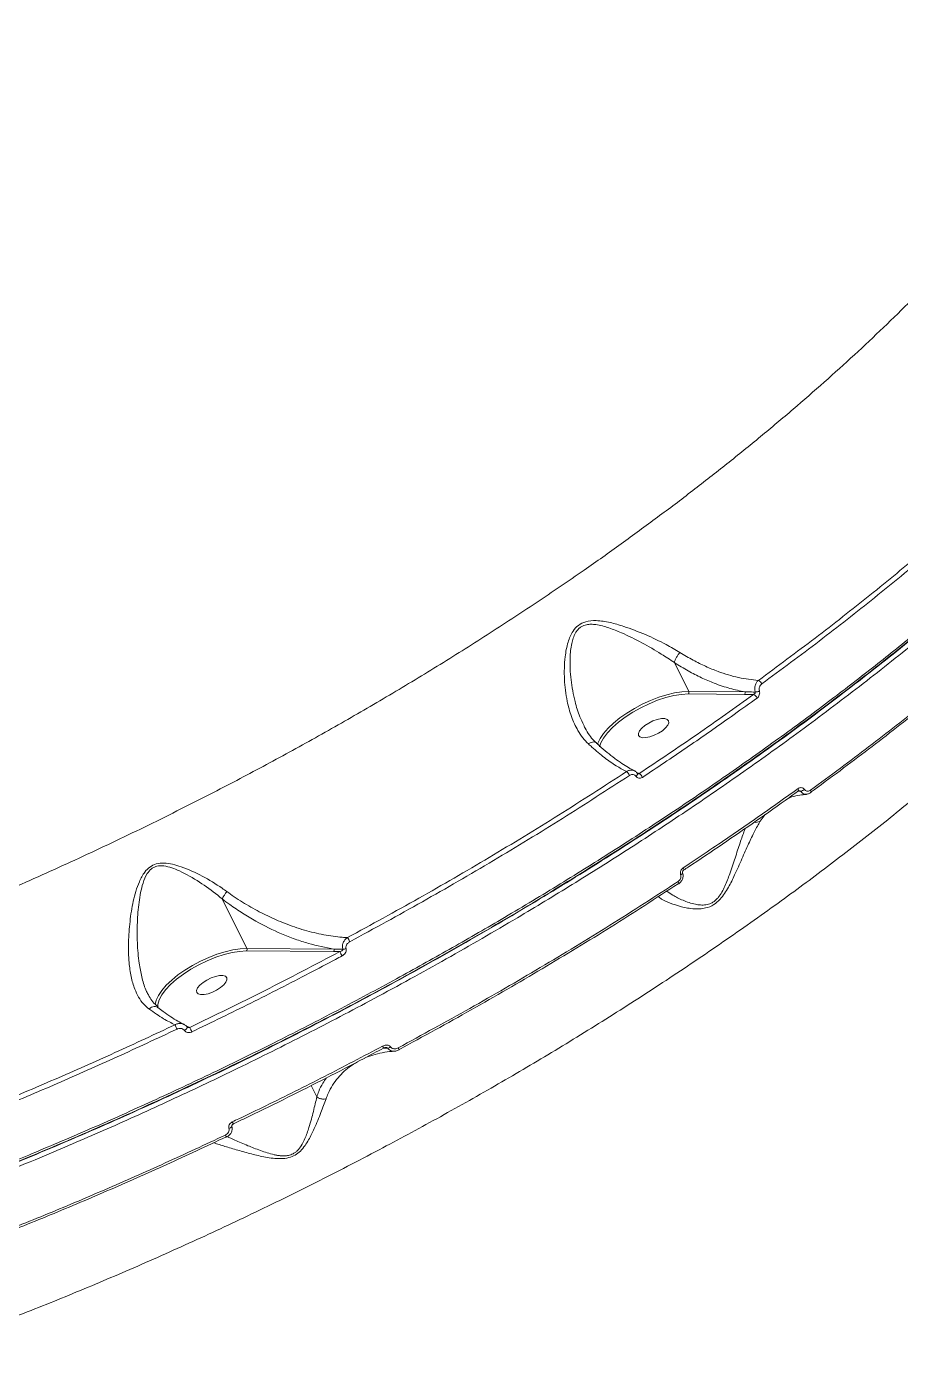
# Model space of a CAD drawing. Header units: millimetres. Extents: x -8607 to 7621, y -5747 to 4382.
# Drawn here: x 5621.9 to 5856.8, y -6.4 to 355 of the extents above; entities that cross this region are included whole.
import ezdxf

# ---------------------------------------------------------------- set-up
doc = ezdxf.new("R2010")
doc.units = ezdxf.units.MM
doc.layers.add('DIKOM_ОБЪЕКТ', color=7, linetype='Continuous')

msp = doc.modelspace()

# ---------------------------------------------------------------- linework, layer by layer
at = {"layer": 'DIKOM_ОБЪЕКТ', "color": 7, "linetype": 'Continuous', "lineweight": 15}
for p, q in [((5796.057, 184.098), (5799.914, 176.363)), ((5814.946, 175.554), (5799.824, 175.666)), ((5799.914, 176.363), (5815.036, 176.25)), ((5817.38, 175.55), (5814.946, 175.554)), ((5771.722, 167.293), (5771.828, 167.073)), ((5785.772, 154.635), (5786.617, 154.281)), ((5820.475, 143.246), (5819.115, 141.457)), ((5674.438, 120.546), (5681.058, 107.271)), ((5704.356, 106.4), (5680.968, 106.574)), ((5681.058, 107.271), (5704.446, 107.097)), ((5706.035, 106.394), (5704.356, 106.4)), ((5654.336, 95.167), (5654.525, 94.767)), ((5664.633, 86.468), (5665.713, 86.016)), ((5699.853, 67.34), (5698.342, 70.37)), ((5675.56, 56.55), (5675.562, 56.556))]:
    msp.add_line(p, q, dxfattribs=at)
at = {"layer": 'DIKOM_ОБЪЕКТ', "color": 7, "linetype": 'Continuous', "lineweight": 15, "flags": 128}
for points in [[(5775.383, 162.044), (5775.511, 162.437), (5776.115, 163.713), (5777.027, 165.057), (5778.225, 166.442), (5779.685, 167.836), (5781.374, 169.21), (5783.257, 170.533), (5785.291, 171.778), (5787.433, 172.917), (5789.636, 173.924), (5791.853, 174.78), (5794.036, 175.464), (5796.137, 175.963), (5798.11, 176.264), (5799.914, 176.363)], [(5799.824, 175.666), (5797.972, 175.56), (5795.94, 175.233), (5793.775, 174.696), (5791.531, 173.96), (5789.261, 173.044), (5787.02, 171.969), (5784.862, 170.761), (5782.84, 169.45), (5781.002, 168.067), (5779.393, 166.647), (5778.052, 165.222), (5777.01, 163.827), (5776.294, 162.497), (5775.948, 161.415)], [(5794.51, 168.463), (5794.555, 167.916), (5794.269, 167.253), (5793.676, 166.527), (5792.822, 165.798), (5791.778, 165.124), (5790.628, 164.56), (5789.466, 164.152), (5788.384, 163.933), (5787.471, 163.921), (5786.802, 164.116), (5786.429, 164.503), (5786.384, 165.05), (5786.67, 165.714), (5787.263, 166.439), (5788.116, 167.169), (5789.16, 167.843), (5790.31, 168.406), (5791.473, 168.814), (5792.555, 169.033), (5793.467, 169.045), (5794.137, 168.85), (5794.51, 168.463)], [(5786.118, 154.305), (5786.144, 154.252), (5786.154, 154.156), (5786.131, 154.043), (5786.073, 153.916), (5785.985, 153.782), (5785.868, 153.646), (5785.729, 153.512)], [(5829.319, 150.221), (5829.388, 150.065), (5829.435, 149.922), (5829.458, 149.797), (5829.457, 149.694), (5829.431, 149.618), (5829.391, 149.577)], [(5832.694, 149.811), (5832.76, 149.66), (5832.807, 149.522), (5832.831, 149.399), (5832.832, 149.297), (5832.81, 149.219), (5832.771, 149.171)], [(5832.771, 149.171), (5832.766, 149.168), (5832.734, 149.152)], [(5797.756, 127.081), (5797.919, 127.167), (5798.057, 127.258), (5798.167, 127.352), (5798.242, 127.443), (5798.28, 127.529), (5798.28, 127.606), (5798.277, 127.613)], [(5798.434, 128.922), (5798.505, 128.767), (5798.557, 128.627), (5798.587, 128.506), (5798.595, 128.41), (5798.581, 128.341), (5798.55, 128.307)], [(5797.073, 125.232), (5797.141, 125.083), (5797.192, 124.947), (5797.224, 124.83), (5797.235, 124.734), (5797.226, 124.664), (5797.196, 124.622), (5797.196, 124.622)], [(5797.196, 124.622), (5797.147, 124.609), (5797.08, 124.627)], [(5656.375, 92.205), (5656.655, 93.345), (5657.259, 94.621), (5658.171, 95.965), (5659.37, 97.35), (5660.829, 98.744), (5662.519, 100.118), (5664.401, 101.441), (5666.435, 102.686), (5668.577, 103.825), (5670.78, 104.832), (5672.998, 105.688), (5675.18, 106.372), (5677.281, 106.871), (5679.255, 107.172), (5681.058, 107.271)], [(5680.968, 106.574), (5679.117, 106.468), (5677.084, 106.142), (5674.92, 105.604), (5672.676, 104.868), (5670.406, 103.952), (5668.165, 102.877), (5666.007, 101.67), (5663.985, 100.359), (5662.147, 98.976), (5660.538, 97.556), (5659.197, 96.131), (5658.155, 94.737), (5657.439, 93.406), (5657.068, 92.195)], [(5675.654, 99.371), (5675.699, 98.824), (5675.413, 98.161), (5674.82, 97.435), (5673.967, 96.706), (5672.923, 96.032), (5671.773, 95.468), (5670.61, 95.06), (5669.528, 94.841), (5668.616, 94.829), (5667.946, 95.024), (5667.573, 95.411), (5667.528, 95.958), (5667.814, 96.622), (5668.407, 97.347), (5669.261, 98.077), (5670.305, 98.751), (5671.455, 99.314), (5672.617, 99.722), (5673.699, 99.941), (5674.612, 99.954), (5675.281, 99.758), (5675.654, 99.371)], [(5657.068, 92.195), (5657.064, 92.173), (5657.015, 91.31)], [(5664.296, 85.183), (5664.492, 85.326), (5664.668, 85.484), (5664.813, 85.646), (5664.92, 85.803), (5664.982, 85.946), (5664.996, 86.067), (5664.964, 86.152)], [(5717.807, 80.44), (5717.806, 80.44), (5717.806, 80.44)], [(5721.994, 79.985), (5721.978, 79.99), (5721.971, 79.997)], [(5676.217, 58.866), (5676.442, 58.949), (5676.647, 59.05), (5676.818, 59.162), (5676.945, 59.279), (5677.021, 59.395), (5677.042, 59.501), (5677.035, 59.541)], [(5677.425, 60.084), (5677.425, 60.085), (5677.426, 60.085)]]:
    msp.add_lwpolyline(points, dxfattribs=at)
at = {"layer": 'DIKOM_ОБЪЕКТ', "color": 7, "linetype": 'Continuous', "lineweight": 15}
for centre, radius, start, end in [((5817.629, 177.477), 2.131, 24.72089, 60.49244), ((5799.351, 176.082), 0.629, 318.67214, 26.55133), ((5814.474, 175.969), 0.629, 318.67299, 26.55124), ((5816.393, 173.717), 2.082, 24.20661, 61.68399), ((5817.759, 178.652), 2.465, 270.89536, 298.52769), ((5781.456, 152.601), 2.797, 24.89266, 51.75338), ((5785.074, 152.17), 2.615, 24.40589, 53.83724), ((5829.763, 151.264), 1.775, 277.38679, 315.24523), ((5699.693, 104.639), 10.073, 25.96671, 33.29541), ((5680.495, 106.99), 0.629, 318.67213, 26.55134), ((5703.884, 106.815), 0.629, 318.67299, 26.55124), ((5697.059, 100.574), 10.698, 25.89518, 32.95754), ((5706.964, 109.1), 2.061, 267.47405, 292.1797), ((5676.521, 92.765), 15.975, 202.19288, 206.80919), ((5682.053, 92.819), 17.699, 202.60459, 206.87567), ((5715.84, 79.94), 2.03, 14.26898, 31.18558), ((5718.676, 82.127), 1.724, 278.99275, 307.36819), ((5720.648, 79.752), 1.366, 9.81137, 35.04579), ((5679.921, 61.81), 3.034, 203.35722, 214.66307), ((5677.04, 57.727), 1.891, 200.31072, 218.51298)]:
    msp.add_arc(centre, radius, start, end, dxfattribs=at)
for points, knots in [([(5522.189, 88.095), (5527.907, 89.86), (5539.358, 93.395), (5556.722, 99.299), (5574.204, 105.64), (5591.803, 112.463), (5609.453, 119.737), (5627.13, 127.46), (5644.763, 135.607), (5661.259, 143.649), (5676.583, 151.484), (5690.753, 159.039), (5704.772, 166.829), (5718.63, 174.852), (5732.289, 183.088), (5745.733, 191.53), (5758.92, 200.156), (5770.923, 208.337), (5781.78, 216.016), (5791.525, 223.142), (5801.023, 230.325), (5810.273, 237.562), (5819.28, 244.86), (5828.002, 252.183), (5836.419, 259.513), (5844.537, 266.851), (5852.374, 274.215), (5859.926, 281.603), (5867.176, 288.998), (5874.1, 296.378), (5880.687, 303.73), (5886.938, 311.052), (5892.854, 318.349), (5898.408, 325.587), (5903.589, 332.747), (5908.402, 339.832), (5912.859, 346.859), (5917.381, 354.551), (5921.811, 362.86), (5925.97, 371.736), (5929.467, 380.445), (5932.283, 388.956), (5934.418, 397.252), (5935.85, 405.31), (5936.639, 413.152), (5936.573, 418.154), (5936.541, 420.658)], [0, 0, 0, 0, 0.0279517, 0.0559711, 0.0841497, 0.112398, 0.140846, 0.1693659, 0.1980505, 0.2268089, 0.2504876, 0.2742079, 0.2980249, 0.3218842, 0.3458643, 0.3698877, 0.3940102, 0.4181768, 0.4373171, 0.4564794, 0.475545, 0.4946105, 0.5137639, 0.5329172, 0.5518732, 0.5708292, 0.5898716, 0.608914, 0.6280087, 0.6471254, 0.6661455, 0.6851656, 0.7042731, 0.7233807, 0.7422913, 0.7612018, 0.7801984, 0.799195, 0.8241795, 0.8492136, 0.8742975, 0.8994316, 0.9244982, 0.9496151, 0.9747822, 1, 1, 1, 1]), ([(5484.593, 6.399), (5489.738, 7.614), (5501.65, 10.427), (5520.731, 15.576), (5541.757, 21.815), (5563.044, 28.738), (5584.481, 36.293), (5605.973, 44.45), (5627.452, 53.188), (5648.88, 62.506), (5670.224, 72.374), (5691.418, 82.76), (5712.364, 93.611), (5732.964, 104.88), (5752.902, 116.392), (5772.153, 128.116), (5790.718, 140.015), (5808.79, 152.199), (5826.291, 164.614), (5843.144, 177.208), (5859.501, 190.108), (5875.291, 203.303), (5890.467, 216.774), (5904.793, 230.313), (5918.204, 243.858), (5930.635, 257.346), (5942.039, 270.733), (5952.376, 283.995), (5961.649, 297.113), (5969.84, 310.047), (5976.912, 322.737), (5982.831, 335.123), (5987.266, 346.404), (5990.446, 356.623), (5992.619, 365.849), (5994.009, 374.799), (5994.615, 383.553), (5994.404, 392.083), (5993.329, 400.351), (5991.474, 408.278), (5989.528, 413.229), (5988.555, 415.703)], [0, 0, 0, 0, 0.020433, 0.047303, 0.0742577, 0.1012556, 0.1282534, 0.1552081, 0.1820781, 0.2089481, 0.2359028, 0.2629007, 0.2898985, 0.3168532, 0.3437232, 0.3696029, 0.3955582, 0.4215519, 0.4475457, 0.473501, 0.4993806, 0.5262506, 0.5532052, 0.580203, 0.6072008, 0.6341554, 0.6610254, 0.6878953, 0.7148499, 0.7418477, 0.7688455, 0.7958002, 0.8226701, 0.8444425, 0.8662374, 0.8880324, 0.9098048, 0.9323411, 0.9549024, 0.9774637, 1, 1, 1, 1]), ([(5989.863, 415.321), (5990.557, 413.605), (5992.377, 409.103), (5994.414, 401.382), (5995.701, 392.317), (5995.952, 383.07), (5995.3, 373.973), (5993.833, 364.829), (5991.667, 355.785), (5988.577, 345.924), (5984.401, 335.212), (5979.052, 323.819), (5972.899, 312.489), (5966.241, 301.584), (5959.007, 290.844), (5951.373, 280.413), (5942.562, 269.237), (5932.443, 257.319), (5921.072, 244.888), (5909.206, 232.75), (5897.294, 221.268), (5885.108, 210.141), (5872.866, 199.5), (5859.511, 188.422), (5844.985, 176.942), (5829.494, 165.306), (5813.898, 154.138), (5798.72, 143.748), (5783.612, 133.838), (5768.797, 124.507), (5752.532, 114.665), (5734.769, 104.388), (5715.807, 93.958), (5697.08, 84.158), (5679.172, 75.232), (5661.639, 66.904), (5644.708, 59.236), (5626.666, 51.454), (5607.539, 43.651), (5587.718, 36.074), (5568.483, 29.199), (5550.396, 23.169), (5532.966, 17.763), (5516.395, 13.007), (5499.954, 8.636), (5489.231, 6.107), (5483.763, 4.817)], [0, 0, 0, 0, 0.0156509, 0.0410528, 0.0664547, 0.0899044, 0.1133542, 0.1348277, 0.1563011, 0.1771003, 0.2025022, 0.227904, 0.2513538, 0.2748036, 0.2962771, 0.3177505, 0.3385497, 0.3639515, 0.3893534, 0.4128032, 0.436253, 0.4577264, 0.4791999, 0.4999991, 0.5244807, 0.5489623, 0.5715463, 0.5941304, 0.614795, 0.6354597, 0.6554668, 0.6808687, 0.7062706, 0.7297205, 0.7531703, 0.7746438, 0.7961173, 0.8169165, 0.8423185, 0.8677204, 0.8911702, 0.9146201, 0.9360936, 0.9575671, 0.9783663, 1, 1, 1, 1]), ([(5483.874, 6.666), (5487.828, 7.597), (5496.811, 9.712), (5511.043, 13.412), (5526.893, 17.853), (5543.286, 22.813), (5560.551, 28.419), (5577.672, 34.368), (5593.931, 40.375), (5608.927, 46.206), (5623.886, 52.293), (5639.462, 58.933), (5655.716, 66.195), (5672.369, 73.986), (5688.991, 82.129), (5705.456, 90.566), (5720.84, 98.79), (5735.52, 106.955), (5749.907, 115.257), (5764.499, 124.007), (5779.331, 133.262), (5794.288, 142.977), (5808.965, 152.921), (5823.251, 163.018), (5836.365, 172.681), (5848.663, 182.113), (5860.445, 191.507), (5872.112, 201.202), (5883.627, 211.201), (5894.702, 221.269), (5906.23, 232.264), (5918.012, 244.161), (5928.257, 255.233), (5936.424, 264.592), (5943.423, 272.997), (5950.59, 282.111), (5957.93, 292.124), (5964.795, 302.266), (5971.13, 312.527), (5976.766, 322.668), (5981.398, 332.089), (5985.144, 340.782), (5988.415, 349.537), (5991.255, 358.844), (5993.452, 368.622), (5994.728, 378.098), (5995.182, 386.245), (5994.821, 391.069), (5994.678, 392.972)], [0, 0, 0, 0, 0.0168177, 0.0382079, 0.0596352, 0.0825497, 0.1055098, 0.1299496, 0.1518438, 0.1710578, 0.1902987, 0.2120294, 0.2337991, 0.2559754, 0.2796516, 0.3017721, 0.3239336, 0.3438417, 0.3637797, 0.3855105, 0.4072801, 0.4294564, 0.4531326, 0.4752531, 0.4974146, 0.5173228, 0.5372608, 0.5586531, 0.5800826, 0.6016346, 0.6232246, 0.6504523, 0.6777567, 0.6942402, 0.7107407, 0.732133, 0.7535624, 0.7764811, 0.7994455, 0.822589, 0.8457795, 0.864987, 0.8842214, 0.909018, 0.9338147, 0.9586692, 0.9837003, 1, 1, 1, 1]), ([(5484.412, 6.249), (5485.8, 6.565), (5490.518, 7.638), (5498.668, 9.648), (5508.831, 12.267), (5519.045, 15.054), (5529.284, 17.989), (5539.549, 21.077), (5549.845, 24.316), (5560.174, 27.708), (5570.541, 31.253), (5580.948, 34.953), (5591.397, 38.809), (5601.891, 42.821), (5612.436, 46.993), (5623.021, 51.319), (5633.61, 55.785), (5644.16, 60.374), (5654.642, 65.074), (5665.052, 69.882), (5675.394, 74.799), (5685.672, 79.827), (5695.889, 84.968), (5706.05, 90.223), (5716.155, 95.593), (5726.208, 101.08), (5736.212, 106.686), (5746.165, 112.41), (5756.041, 118.237), (5765.799, 124.143), (5775.403, 130.108), (5784.843, 136.125), (5794.125, 142.196), (5803.252, 148.324), (5812.229, 154.51), (5821.056, 160.757), (5829.738, 167.066), (5838.275, 173.438), (5846.671, 179.877), (5854.926, 186.382), (5863.026, 192.943), (5870.938, 199.533), (5878.63, 206.127), (5886.087, 212.713), (5893.314, 219.291), (5900.313, 225.866), (5907.087, 232.438), (5913.638, 239.011), (5919.969, 245.586), (5926.08, 252.164), (5931.974, 258.748), (5937.651, 265.34), (5943.105, 271.932), (5948.317, 278.501), (5953.264, 285.021), (5957.935, 291.477), (5962.328, 297.866), (5966.445, 304.19), (5970.29, 310.453), (5973.863, 316.656), (5977.165, 322.801), (5980.197, 328.89), (5982.959, 334.923), (5985.453, 340.904), (5987.674, 346.829), (5989.62, 352.682), (5991.278, 358.439), (5992.643, 364.082), (5993.714, 369.603), (5994.491, 375.005), (5994.982, 380.293), (5995.165, 385.459), (5995.129, 389.599), (5994.925, 391.973), (5994.862, 392.705)], [0, 0, 0, 0, 0.0059372, 0.0201885, 0.0344435, 0.0486267, 0.0627444, 0.0768127, 0.0908475, 0.1048651, 0.1188815, 0.1329095, 0.1469629, 0.1610578, 0.1752102, 0.189436, 0.2036929, 0.2178968, 0.2320302, 0.2461095, 0.2601509, 0.2741703, 0.2881839, 0.302206, 0.3162489, 0.3303287, 0.3444613, 0.3586627, 0.3729214, 0.3871551, 0.4013087, 0.4154036, 0.4294558, 0.4434815, 0.4574967, 0.4715174, 0.4855543, 0.4996235, 0.5137408, 0.5279224, 0.542176, 0.5564277, 0.5706064, 0.5847219, 0.5987902, 0.6128275, 0.6268498, 0.6408731, 0.6549095, 0.6689737, 0.6830817, 0.6972492, 0.7114922, 0.7257535, 0.7399644, 0.7541075, 0.7681989, 0.7822545, 0.7962903, 0.8103223, 0.8243639, 0.8384279, 0.85253, 0.8666856, 0.8809103, 0.8951802, 0.9094196, 0.9235802, 0.9376792, 0.9517311, 0.9657509, 0.9797531, 0.9937526, 1, 1, 1, 1]), ([(5979.519, 303.035), (5979.196, 301.545), (5978.121, 296.602), (5975.137, 287.8), (5970.6, 276.668), (5965.672, 266.731), (5960.895, 258.181), (5956.613, 251.105), (5951.954, 243.941), (5946.943, 236.73), (5941.599, 229.492), (5935.925, 222.226), (5929.902, 214.905), (5923.55, 207.556), (5916.887, 200.197), (5908.777, 191.626), (5898.999, 181.816), (5887.459, 170.899), (5875.404, 160.105), (5863.054, 149.606), (5850.331, 139.305), (5837.369, 129.287), (5823.658, 119.157), (5809.193, 108.945), (5794.045, 98.739), (5778.639, 88.822), (5763.24, 79.344), (5747.729, 70.21), (5732.254, 61.484), (5716.201, 52.822), (5699.588, 44.26), (5682.52, 35.887), (5665.483, 27.938), (5648.752, 20.522), (5632.186, 13.557), (5615.926, 7.08), (5600.091, 1.128), (5584.7, -4.35), (5574.722, -7.636), (5569.728, -9.281)], [0, 0, 0, 0, 0.0148677, 0.0493362, 0.0839666, 0.1187085, 0.1394457, 0.1601829, 0.1810161, 0.2018492, 0.2223988, 0.2429483, 0.2635911, 0.2842339, 0.3047212, 0.3252314, 0.3558504, 0.3865461, 0.4163259, 0.4461761, 0.4748659, 0.5036186, 0.5318887, 0.5625578, 0.5933036, 0.6231317, 0.6530303, 0.6817663, 0.7105651, 0.7388804, 0.7696257, 0.8004477, 0.8303496, 0.8603219, 0.8891283, 0.9179977, 0.946382, 0.9731658, 1, 1, 1, 1]), ([(5818.679, 179.332), (5823.801, 183.113), (5834.057, 190.685), (5848.797, 202.253), (5863.032, 213.965), (5874.487, 223.879), (5881.088, 229.876), (5883.329, 231.911)], [0, 0, 0, 0, 0.2200464, 0.4406219, 0.6628116, 0.885546, 1, 1, 1, 1]), ([(5884.364, 231.068), (5882.118, 229.028), (5875.554, 223.065), (5864.164, 213.204), (5849.964, 201.512), (5835.14, 189.868), (5824.761, 182.205), (5819.565, 178.368)], [0, 0, 0, 0, 0.1144547, 0.3345006, 0.5550758, 0.7772655, 1, 1, 1, 1]), ([(5832.694, 149.811), (5835.38, 151.777), (5843.23, 157.525), (5855.861, 167.179), (5870.384, 178.82), (5884.398, 190.604), (5893.213, 198.533), (5897.626, 202.503)], [0, 0, 0, 0, 0.1144542, 0.3345003, 0.5550756, 0.7772654, 1, 1, 1, 1]), ([(5897.4, 201.728), (5893.052, 197.815), (5884.344, 189.98), (5870.429, 178.269), (5855.89, 166.604), (5843.194, 156.896), (5835.299, 151.114), (5832.619, 149.152)], [0, 0, 0, 0, 0.2200461, 0.4406213, 0.6628108, 0.8855451, 1, 1, 1, 1]), ([(5772.94, 162.233), (5772.416, 162.774), (5771.368, 163.856), (5769.774, 166.273), (5768.286, 169.542), (5767.03, 174.178), (5766.337, 179.595), (5766.479, 184.978), (5767.277, 189.39), (5768.489, 192.342), (5770.194, 194.265), (5772.382, 195.316), (5775.333, 195.502), (5778.778, 194.954), (5783.185, 193.643), (5788.276, 191.698), (5793.382, 189.282), (5796.329, 187.548), (5797.543, 186.834)], [0, 0, 0, 0, 0.0404305, 0.0808828, 0.150957, 0.2211467, 0.3139213, 0.4066913, 0.4680974, 0.5184387, 0.5509393, 0.5857394, 0.6308309, 0.6892176, 0.7478304, 0.8412608, 0.9345794, 1, 1, 1, 1]), ([(5796.055, 184.106), (5796.054, 184.107), (5795.491, 184.503), (5794.34, 185.284), (5791.48, 187.109), (5787.313, 189.498), (5782.572, 191.844), (5778.441, 193.497), (5775.707, 194.268), (5773.662, 194.44), (5772.558, 194.346), (5771.667, 194.085), (5771.091, 193.799), (5770.522, 193.399), (5769.977, 192.863), (5769.348, 191.941), (5768.818, 190.714), (5768.392, 189.11), (5768.12, 187.321), (5767.899, 184.064), (5768.135, 179.416), (5769.127, 174.112), (5770.335, 170.008), (5771.343, 168.035), (5771.722, 167.293)], [0, 0, 0, 0, 0.000067, 0.0374324, 0.0750031, 0.18075, 0.2894325, 0.3543937, 0.4204994, 0.4442088, 0.4684795, 0.4820485, 0.4959712, 0.5040681, 0.5204382, 0.5374508, 0.5641219, 0.5915598, 0.6257093, 0.6601365, 0.765015, 0.872527, 0.9520672, 1, 1, 1, 1]), ([(5796.055, 184.106), (5796.105, 184.301), (5796.205, 184.691), (5796.549, 185.415), (5796.978, 186.121), (5797.33, 186.587), (5797.514, 186.8), (5797.543, 186.834)], [0, 0, 0, 0, 0.24400212, 0.48800423, 0.73200673, 0.95710119, 1, 1, 1, 1]), ([(5797.543, 186.834), (5798.73, 186.12), (5801.024, 184.741), (5804.466, 183.055), (5808.568, 181.371), (5813.426, 179.891), (5816.912, 179.52), (5818.679, 179.332)], [0, 0, 0, 0, 0.164794, 0.3184402, 0.4735199, 0.7333093, 1, 1, 1, 1]), ([(5796.057, 184.098), (5796.056, 184.1), (5796.055, 184.102), (5796.054, 184.105), (5796.055, 184.106), (5796.055, 184.106)], [0, 0, 0, 0, 0.50190972, 0.91013085, 1, 1, 1, 1]), ([(5815.036, 176.25), (5813.703, 176.518), (5811.019, 177.057), (5807.068, 178.396), (5803.307, 180.006), (5799.708, 181.834), (5797.297, 183.329), (5796.057, 184.098)], [0, 0, 0, 0, 0.2198974, 0.4427753, 0.6236712, 0.8062571, 1, 1, 1, 1]), ([(5817.798, 176.187), (5817.787, 176.223), (5817.698, 176.505), (5817.623, 177.098), (5817.753, 177.955), (5818.107, 178.763), (5818.489, 179.143), (5818.679, 179.332)], [0, 0, 0, 0, 0.0333396, 0.2664399, 0.5082689, 0.7552684, 1, 1, 1, 1]), ([(5819.565, 178.368), (5819.437, 178.256), (5819.18, 178.031), (5818.933, 177.549), (5818.834, 177.035), (5818.875, 176.677), (5818.93, 176.508), (5818.937, 176.486)], [0, 0, 0, 0, 0.2478617, 0.4958964, 0.7364511, 0.9670336, 1, 1, 1, 1]), ([(5786.617, 154.281), (5791.847, 157.778), (5802.317, 164.78), (5812.356, 171.957), (5817.38, 175.55)], [0, 0, 0, 0, 0.4994501, 1, 1, 1, 1]), ([(5818.292, 174.571), (5817.784, 174.204), (5815.248, 172.373), (5808.93, 167.87), (5799.213, 161.101), (5791.376, 155.868), (5787.456, 153.25)], [0, 0, 0, 0, 0.0507678, 0.2538476, 0.6266954, 1, 1, 1, 1]), ([(5815.036, 176.25), (5815.272, 176.242), (5816.193, 176.212), (5817.113, 176.198), (5817.798, 176.187)], [0, 0, 0, 0, 0.2563729, 1, 1, 1, 1]), ([(5817.38, 175.55), (5817.448, 175.587), (5817.58, 175.661), (5817.727, 175.821), (5817.805, 175.985), (5817.814, 176.104), (5817.804, 176.164), (5817.8, 176.181), (5817.798, 176.187)], [0, 0, 0, 0, 0.2725665, 0.5325862, 0.7667508, 0.9319469, 0.9740885, 1, 1, 1, 1]), ([(5818.937, 176.486), (5818.943, 176.467), (5818.998, 176.295), (5819.04, 175.931), (5818.938, 175.406), (5818.685, 174.914), (5818.423, 174.685), (5818.292, 174.571)], [0, 0, 0, 0, 0.0299153, 0.261791, 0.5039481, 0.7520215, 1, 1, 1, 1]), ([(5775.034, 162.574), (5774.84, 162.744), (5774.168, 163.336), (5773.173, 164.646), (5772.28, 165.979), (5771.87, 166.853), (5771.778, 167.049)], [0, 0, 0, 0, 0.1465562, 0.5096979, 0.8899558, 1, 1, 1, 1]), ([(5774.978, 162.55), (5774.872, 162.626), (5774.64, 162.795), (5774.085, 162.784), (5773.523, 162.593), (5773.137, 162.37), (5772.977, 162.258), (5772.94, 162.233)], [0, 0, 0, 0, 0.2332849, 0.5142846, 0.7952851, 0.9532107, 1, 1, 1, 1]), ([(5783.188, 154.798), (5782.261, 155.286), (5780.391, 156.271), (5777.242, 158.515), (5774.714, 160.609), (5773.25, 161.95), (5772.94, 162.233)], [0, 0, 0, 0, 0.2991599, 0.6039868, 0.9163485, 1, 1, 1, 1]), ([(5785.262, 155.061), (5784.748, 155.324), (5783.692, 155.863), (5781.921, 156.977), (5780.011, 158.324), (5777.987, 159.925), (5776.309, 161.349), (5775.295, 162.305), (5775.003, 162.581)], [0, 0, 0, 0, 0.1751249, 0.3593322, 0.5460106, 0.7343008, 0.9233827, 1, 1, 1, 1]), ([(5708.113, 110.169), (5714.538, 113.671), (5727.406, 120.686), (5746.343, 131.699), (5765.028, 143.041), (5777.129, 150.875), (5783.188, 154.798)], [0, 0, 0, 0, 0.2482527, 0.4971938, 0.7482409, 1, 1, 1, 1]), ([(5783.993, 153.779), (5778.006, 149.902), (5766.015, 142.137), (5747.383, 130.817), (5728.321, 119.72), (5715.279, 112.61), (5708.749, 109.05)], [0, 0, 0, 0, 0.2482522, 0.497193, 0.7482405, 1, 1, 1, 1]), ([(5783.188, 154.798), (5783.239, 154.83), (5783.516, 155.008), (5784.07, 155.204), (5784.745, 155.233), (5785.1, 155.063), (5785.234, 154.998)], [0, 0, 0, 0, 0.0791241, 0.4316225, 0.7841115, 1, 1, 1, 1]), ([(5785.729, 153.512), (5785.628, 153.626), (5785.426, 153.854), (5784.997, 154.019), (5784.535, 154.024), (5784.194, 153.904), (5784.024, 153.798), (5783.993, 153.779)], [0, 0, 0, 0, 0.236408, 0.4729314, 0.7098822, 0.9468304, 1, 1, 1, 1]), ([(5786.107, 154.297), (5786.082, 154.338), (5785.912, 154.622), (5785.612, 154.896), (5785.301, 154.988), (5785.26, 155)], [0, 0, 0, 0, 0.1286422, 0.8845901, 1, 1, 1, 1]), ([(5787.456, 153.25), (5787.424, 153.231), (5787.255, 153.124), (5786.916, 153.005), (5786.457, 153.009), (5786.031, 153.173), (5785.83, 153.399), (5785.729, 153.512)], [0, 0, 0, 0, 0.0545852, 0.2913569, 0.527817, 0.7639702, 1, 1, 1, 1]), ([(5786.197, 154.246), (5786.172, 154.253), (5786.145, 154.259), (5786.119, 154.304), (5786.117, 154.307)], [0, 0, 0, 0, 0.94362, 1, 1, 1, 1]), ([(5786.197, 154.247), (5786.222, 154.235), (5786.293, 154.201), (5786.431, 154.205), (5786.548, 154.241), (5786.606, 154.275), (5786.617, 154.281)], [0, 0, 0, 0, 0.1934475, 0.5547029, 0.9165935, 1, 1, 1, 1]), ([(5798.434, 128.922), (5798.971, 129.277), (5801.653, 131.049), (5808.226, 135.447), (5818.05, 142.171), (5825.561, 147.537), (5829.319, 150.221)], [0, 0, 0, 0, 0.0507678, 0.2538476, 0.6266954, 1, 1, 1, 1]), ([(5798.547, 128.312), (5798.961, 128.582), (5802.493, 130.888), (5809.022, 135.299), (5818.099, 141.545), (5824.885, 146.314), (5828.593, 149.011), (5829.384, 149.586)], [0, 0, 0, 0, 0.03900523, 0.33246598, 0.6265544, 0.9203902, 1, 1, 1, 1]), ([(5826.627, 147.593), (5826.969, 147.727), (5827.96, 148.113), (5829.619, 148.48), (5831.011, 148.598), (5831.605, 148.649)], [0, 0, 0, 0, 0.2328167, 0.672717, 1, 1, 1, 1]), ([(5829.991, 149.504), (5829.933, 149.503), (5829.686, 149.501), (5829.442, 149.496), (5829.256, 149.493)], [0, 0, 0, 0, 0.2375417, 1, 1, 1, 1]), ([(5829.319, 150.221), (5829.365, 150.253), (5829.548, 150.375), (5829.896, 150.5), (5830.335, 150.498), (5830.738, 150.344), (5830.928, 150.124), (5831.024, 150.014)], [0, 0, 0, 0, 0.0825824, 0.3217227, 0.5513052, 0.7756177, 1, 1, 1, 1]), ([(5829.398, 149.575), (5829.426, 149.596), (5829.5, 149.651), (5829.574, 149.664), (5829.593, 149.662), (5829.598, 149.661)], [0, 0, 0, 0, 0.2948911, 0.8059015, 1, 1, 1, 1]), ([(5829.991, 149.504), (5829.96, 149.537), (5829.924, 149.575), (5829.828, 149.628), (5829.73, 149.663), (5829.634, 149.659), (5829.598, 149.657)], [0, 0, 0, 0, 0.3197624, 0.3687018, 0.7646702, 1, 1, 1, 1]), ([(5831.602, 148.744), (5831.432, 148.733), (5831.042, 148.708), (5830.46, 148.967), (5830.148, 149.324), (5829.991, 149.504)], [0, 0, 0, 0, 0.2781532, 0.6382995, 1, 1, 1, 1]), ([(5831.024, 150.014), (5831.118, 149.906), (5831.306, 149.689), (5831.702, 149.536), (5832.132, 149.536), (5832.471, 149.659), (5832.648, 149.78), (5832.694, 149.811)], [0, 0, 0, 0, 0.2256675, 0.4513623, 0.6801796, 0.9175966, 1, 1, 1, 1]), ([(5831.538, 148.751), (5831.679, 148.756), (5832.082, 148.769), (5832.521, 148.945), (5832.738, 149.16), (5832.761, 149.183)], [0, 0, 0, 0, 0.3232656, 0.9257563, 1, 1, 1, 1]), ([(5819.115, 141.457), (5818.629, 140.582), (5817.643, 138.807), (5815.995, 135.353), (5814.24, 131.409), (5812.497, 127.421), (5810.941, 124.226), (5809.604, 122.016), (5808.332, 120.352), (5806.578, 118.843), (5804.648, 118.093), (5802.912, 117.866), (5800.632, 117.893), (5797.82, 118.44), (5794.883, 119.417), (5792.741, 120.366), (5792.008, 120.977), (5791.732, 121.206)], [0, 0, 0, 0, 0.0847791, 0.1718412, 0.2643904, 0.3588056, 0.4282, 0.4634512, 0.4996966, 0.5408254, 0.5884614, 0.6228808, 0.6581133, 0.7514382, 0.8473839, 0.9426517, 1, 1, 1, 1]), ([(5819.115, 141.457), (5819.079, 141.436), (5818.855, 141.303), (5818.354, 141.156), (5817.824, 141.099), (5817.551, 141.182), (5817.543, 141.184)], [0, 0, 0, 0, 0.0825491, 0.5156926, 0.9852205, 1, 1, 1, 1]), ([(5794.017, 122.667), (5794.536, 122.295), (5795.738, 121.431), (5798.339, 120.146), (5800.909, 119.219), (5803.055, 118.905), (5804.468, 118.921), (5805.634, 119.241), (5806.701, 119.82), (5807.345, 120.365), (5808.165, 121.3), (5808.907, 122.422), (5809.962, 124.562), (5811.134, 127.69), (5812.415, 131.644), (5813.692, 135.536), (5814.611, 138.211), (5815.063, 139.339), (5815.139, 139.529)], [0, 0, 0, 0, 0.0854234, 0.1977177, 0.3122157, 0.3516573, 0.391853, 0.4315618, 0.4437082, 0.4794548, 0.4879492, 0.5273346, 0.5685692, 0.6503082, 0.7621632, 0.8760011, 0.9790906, 1, 1, 1, 1]), ([(5654.721, 90.971), (5654.217, 91.397), (5653.162, 92.291), (5651.901, 94.111), (5650.736, 96.552), (5649.852, 99.673), (5649.248, 103.897), (5649.11, 108.889), (5649.541, 114.455), (5650.382, 119.966), (5651.699, 124.471), (5653.301, 127.568), (5654.895, 129.238), (5656.71, 130.117), (5658.857, 130.289), (5661.105, 129.943), (5664.602, 128.862), (5669.136, 126.79), (5673.149, 124.324), (5675.255, 122.839), (5675.687, 122.535)], [0, 0, 0, 0, 0.039972, 0.0838375, 0.127732, 0.1889333, 0.2502303, 0.3350389, 0.419981, 0.5024357, 0.584612, 0.6297421, 0.6580817, 0.6869127, 0.7179993, 0.7532858, 0.7887207, 0.8822415, 0.975869, 1, 1, 1, 1]), ([(5674.436, 120.555), (5674.435, 120.557), (5674.032, 120.89), (5672.065, 122.476), (5668.313, 125.164), (5664.141, 127.61), (5660.872, 128.957), (5658.845, 129.492), (5656.994, 129.487), (5655.888, 129.014), (5654.988, 128.355), (5653.954, 127.103), (5653.075, 124.894), (5652.438, 122.287), (5651.877, 118.767), (5651.524, 114.233), (5651.524, 108.709), (5651.936, 103.766), (5652.741, 99.552), (5653.514, 96.832), (5654.177, 95.489), (5654.336, 95.167)], [0, 0, 0, 0, 0.0000999, 0.0276149, 0.1331043, 0.2408985, 0.2792531, 0.3183162, 0.3504565, 0.3741206, 0.379535, 0.4087384, 0.4574998, 0.5033287, 0.5496062, 0.6439943, 0.7402902, 0.8386807, 0.9074261, 0.9778063, 1, 1, 1, 1]), ([(5797.073, 125.232), (5797.203, 125.335), (5797.464, 125.543), (5797.723, 125.995), (5797.845, 126.489), (5797.821, 126.86), (5797.766, 127.046), (5797.756, 127.081)], [0, 0, 0, 0, 0.2363546, 0.4725827, 0.7091512, 0.9458514, 1, 1, 1, 1]), ([(5797.189, 124.631), (5797.23, 124.654), (5797.521, 124.816), (5797.954, 125.312), (5798.34, 126.117), (5798.457, 126.94), (5798.303, 127.411), (5798.242, 127.6)], [0, 0, 0, 0, 0.041331, 0.2964145, 0.5571048, 0.8226977, 1, 1, 1, 1]), ([(5797.756, 127.081), (5797.746, 127.115), (5797.691, 127.299), (5797.667, 127.668), (5797.787, 128.161), (5798.046, 128.612), (5798.305, 128.819), (5798.434, 128.922)], [0, 0, 0, 0, 0.0535395, 0.2897948, 0.5263616, 0.7631292, 1, 1, 1, 1]), ([(5798.281, 127.616), (5798.273, 127.639), (5798.255, 127.693), (5798.255, 127.827), (5798.293, 127.982), (5798.369, 128.13), (5798.464, 128.245), (5798.528, 128.287), (5798.555, 128.305)], [0, 0, 0, 0, 0.14514629, 0.33157816, 0.50647653, 0.68736834, 0.86588596, 1, 1, 1, 1]), ([(5721.767, 80.537), (5728.21, 84.044), (5741.113, 91.067), (5760.108, 102.096), (5778.852, 113.456), (5790.994, 121.303), (5797.073, 125.232)], [0, 0, 0, 0, 0.2482523, 0.4971932, 0.7482405, 1, 1, 1, 1]), ([(5797.08, 124.627), (5791.1, 120.76), (5779.123, 113.017), (5760.517, 101.729), (5741.483, 90.665), (5728.464, 83.576), (5721.945, 80.026)], [0, 0, 0, 0, 0.2482526, 0.4971936, 0.7482408, 1, 1, 1, 1]), ([(5674.436, 120.555), (5674.515, 120.73), (5674.674, 121.079), (5675.093, 121.746), (5675.453, 122.242), (5675.656, 122.496), (5675.687, 122.535)], [0, 0, 0, 0, 0.3157288, 0.6314576, 0.943771, 1, 1, 1, 1]), ([(5674.438, 120.546), (5674.438, 120.548), (5674.436, 120.55), (5674.436, 120.553), (5674.436, 120.555), (5674.436, 120.555)], [0, 0, 0, 0, 0.4269521, 0.7842824, 1, 1, 1, 1]), ([(5704.446, 107.097), (5702.191, 107.518), (5698.782, 108.156), (5694.014, 109.72), (5689.297, 111.565), (5684.562, 113.895), (5679.914, 116.676), (5676.905, 118.694), (5675.101, 120.049), (5674.438, 120.546)], [0, 0, 0, 0, 0.2355394, 0.3560364, 0.4765274, 0.7016571, 0.8172953, 0.9329171, 1, 1, 1, 1]), ([(5675.687, 122.535), (5676.334, 122.075), (5678.444, 120.575), (5682.112, 118.309), (5686.662, 115.918), (5691.491, 113.818), (5696.544, 112.095), (5701.741, 110.849), (5705.572, 110.315), (5707.648, 110.196), (5708.113, 110.169)], [0, 0, 0, 0, 0.0601203, 0.1962357, 0.332817, 0.4690625, 0.6303284, 0.7921153, 0.9534347, 1, 1, 1, 1]), ([(5706.873, 107.042), (5706.86, 107.084), (5706.784, 107.335), (5706.734, 107.857), (5706.88, 108.633), (5707.286, 109.423), (5707.76, 109.92), (5708.062, 110.133), (5708.113, 110.169)], [0, 0, 0, 0, 0.0395069, 0.23263881, 0.4437426, 0.68673976, 0.94794726, 1, 1, 1, 1]), ([(5708.749, 109.05), (5708.534, 108.908), (5708.157, 108.66), (5707.813, 108.15), (5707.674, 107.687), (5707.689, 107.369), (5707.734, 107.218), (5707.742, 107.192)], [0, 0, 0, 0, 0.3277202, 0.573894, 0.77963, 0.9627747, 1, 1, 1, 1]), ([(5665.713, 86.016), (5672.482, 89.3), (5686.04, 95.876), (5699.364, 102.885), (5706.035, 106.394)], [0, 0, 0, 0, 0.4992727, 1, 1, 1, 1]), ([(5706.683, 105.246), (5706.095, 104.934), (5703.158, 103.37), (5695.011, 99.091), (5682.155, 92.515), (5671.565, 87.385), (5666.265, 84.818)], [0, 0, 0, 0, 0.0441412, 0.2207137, 0.6100127, 1, 1, 1, 1]), ([(5704.446, 107.097), (5704.682, 107.09), (5705.49, 107.065), (5706.3, 107.051), (5706.873, 107.042)], [0, 0, 0, 0, 0.2912822, 1, 1, 1, 1]), ([(5706.035, 106.394), (5706.173, 106.44), (5706.415, 106.519), (5706.684, 106.688), (5706.827, 106.836), (5706.872, 106.945), (5706.879, 107.004), (5706.875, 107.031), (5706.873, 107.042)], [0, 0, 0, 0, 0.36940274, 0.64454771, 0.8371646, 0.92701653, 0.97118688, 1, 1, 1, 1]), ([(5707.742, 107.192), (5707.751, 107.16), (5707.798, 106.998), (5707.808, 106.659), (5707.653, 106.169), (5707.288, 105.641), (5706.898, 105.387), (5706.683, 105.246)], [0, 0, 0, 0, 0.0440727, 0.2245474, 0.4337722, 0.6875081, 1, 1, 1, 1]), ([(5657.189, 91.526), (5656.906, 91.758), (5656.198, 92.337), (5655.242, 93.543), (5654.649, 94.636), (5654.357, 95.173)], [0, 0, 0, 0, 0.2527632, 0.6327363, 1, 1, 1, 1]), ([(5657.066, 91.357), (5656.959, 91.435), (5656.698, 91.628), (5656.114, 91.657), (5655.448, 91.471), (5654.978, 91.183), (5654.755, 90.999), (5654.721, 90.971)], [0, 0, 0, 0, 0.1840898, 0.4506114, 0.7171339, 0.9569784, 1, 1, 1, 1]), ([(5661.729, 86.73), (5660.714, 87.23), (5658.51, 88.316), (5656.049, 90.04), (5654.721, 90.971)], [0, 0, 0, 0, 0.4604881, 1, 1, 1, 1]), ([(5664.087, 86.874), (5663.552, 87.142), (5662.438, 87.701), (5660.569, 88.854), (5658.774, 90.076), (5657.578, 91.008), (5657.093, 91.386)], [0, 0, 0, 0, 0.2550286, 0.5313864, 0.8100975, 1, 1, 1, 1]), ([(5661.729, 86.73), (5661.827, 86.782), (5662.189, 86.97), (5662.855, 87.123), (5663.578, 87.097), (5663.941, 86.914), (5664.075, 86.847)], [0, 0, 0, 0, 0.130673, 0.4807535, 0.8090298, 1, 1, 1, 1]), ([(5664.957, 86.146), (5664.942, 86.171), (5664.793, 86.428), (5664.485, 86.698), (5664.153, 86.82), (5664.074, 86.849)], [0, 0, 0, 0, 0.0771185, 0.7819103, 1, 1, 1, 1]), ([(5597.023, 58.736), (5602.41, 60.876), (5613.192, 65.16), (5629.386, 72.021), (5645.589, 79.173), (5656.346, 84.21), (5661.729, 86.73)], [0, 0, 0, 0, 0.2488778, 0.4982002, 0.748873, 1, 1, 1, 1]), ([(5662.263, 85.56), (5656.916, 83.056), (5646.213, 78.044), (5630.024, 70.894), (5613.747, 63.994), (5602.863, 59.669), (5597.416, 57.504)], [0, 0, 0, 0, 0.2488775, 0.4981996, 0.7488726, 1, 1, 1, 1]), ([(5664.296, 85.183), (5664.192, 85.297), (5663.983, 85.526), (5663.522, 85.716), (5663, 85.77), (5662.565, 85.691), (5662.327, 85.588), (5662.263, 85.56)], [0, 0, 0, 0, 0.216891, 0.4334722, 0.6619726, 0.9080849, 1, 1, 1, 1]), ([(5666.265, 84.818), (5666.203, 84.791), (5665.975, 84.691), (5665.556, 84.611), (5665.051, 84.662), (5664.602, 84.847), (5664.398, 85.071), (5664.296, 85.183)], [0, 0, 0, 0, 0.0918816, 0.335558, 0.5630753, 0.7814373, 1, 1, 1, 1]), ([(5665.101, 86.06), (5665.08, 86.068), (5665.014, 86.092), (5664.979, 86.129), (5664.967, 86.149), (5664.965, 86.153)], [0, 0, 0, 0, 0.2947024, 0.8925628, 1, 1, 1, 1]), ([(5665.102, 86.061), (5665.127, 86.049), (5665.22, 86.005), (5665.403, 85.984), (5665.582, 85.989), (5665.685, 86.01), (5665.713, 86.016)], [0, 0, 0, 0, 0.1280596, 0.4651881, 0.8515969, 1, 1, 1, 1]), ([(5677.135, 60.607), (5677.736, 60.894), (5680.742, 62.33), (5689.03, 66.347), (5701.959, 72.785), (5712.367, 78.254), (5717.576, 80.991)], [0, 0, 0, 0, 0.0441412, 0.2207137, 0.6100127, 1, 1, 1, 1]), ([(5677.419, 60.1), (5678.864, 60.785), (5683.78, 63.116), (5692.112, 67.214), (5702.39, 72.387), (5710.953, 76.802), (5716.059, 79.527), (5717.798, 80.454)], [0, 0, 0, 0, 0.106143, 0.3611246, 0.6155081, 0.869101, 1, 1, 1, 1]), ([(5712.663, 77.725), (5712.669, 77.728), (5713.374, 78.091), (5714.967, 78.615), (5717.454, 79.238), (5719.397, 79.556), (5720.539, 79.598), (5720.732, 79.605)], [0, 0, 0, 0, 0.0028895, 0.3142235, 0.627103, 0.9368835, 1, 1, 1, 1]), ([(5717.576, 80.991), (5717.711, 81.054), (5718.024, 81.199), (5718.529, 81.284), (5719.023, 81.236), (5719.442, 81.07), (5719.629, 80.862), (5719.723, 80.757)], [0, 0, 0, 0, 0.1825282, 0.4237843, 0.6274648, 0.8134356, 1, 1, 1, 1]), ([(5718.946, 80.425), (5718.836, 80.424), (5718.423, 80.419), (5718.012, 80.413), (5717.711, 80.408)], [0, 0, 0, 0, 0.2656988, 1, 1, 1, 1]), ([(5717.814, 80.428), (5717.869, 80.461), (5718.022, 80.551), (5718.228, 80.596), (5718.345, 80.59), (5718.368, 80.588)], [0, 0, 0, 0, 0.3129381, 0.8699294, 1, 1, 1, 1]), ([(5718.946, 80.425), (5718.922, 80.447), (5718.882, 80.486), (5718.766, 80.542), (5718.594, 80.587), (5718.447, 80.59), (5718.368, 80.592)], [0, 0, 0, 0, 0.1577294, 0.2735464, 0.6108098, 1, 1, 1, 1]), ([(5720.729, 79.622), (5720.7, 79.616), (5720.447, 79.561), (5719.98, 79.664), (5719.378, 79.92), (5719.091, 80.255), (5718.946, 80.425)], [0, 0, 0, 0, 0.0430241, 0.3665148, 0.6791667, 1, 1, 1, 1]), ([(5719.723, 80.757), (5719.813, 80.656), (5719.993, 80.454), (5720.396, 80.295), (5720.865, 80.252), (5721.342, 80.336), (5721.638, 80.476), (5721.767, 80.537)], [0, 0, 0, 0, 0.188925, 0.3774349, 0.5791838, 0.8164502, 1, 1, 1, 1]), ([(5720.697, 79.609), (5720.7, 79.608), (5720.981, 79.585), (5721.442, 79.71), (5721.833, 79.931), (5721.979, 80.013)], [0, 0, 0, 0, 0.0079743, 0.6298083, 1, 1, 1, 1]), ([(5711.449, 77.119), (5710.663, 76.675), (5708.445, 75.422), (5706.006, 73.158), (5704.062, 70.519), (5703.016, 68.598), (5702.526, 67.304), (5702.346, 66.83)], [0, 0, 0, 0, 0.1910464, 0.5390646, 0.7170345, 0.8963046, 1, 1, 1, 1]), ([(5699.853, 67.34), (5700.022, 67.829), (5700.474, 69.138), (5701.314, 70.868), (5702.119, 71.983), (5702.448, 72.438)], [0, 0, 0, 0, 0.2612892, 0.6981263, 1, 1, 1, 1]), ([(5702.346, 66.83), (5701.907, 65.623), (5701.019, 63.182), (5699.474, 59.334), (5698.006, 56.283), (5696.729, 54.237), (5695.556, 52.802), (5694.068, 51.625), (5692.198, 50.875), (5690.149, 50.672), (5687.355, 50.861), (5684.072, 51.53), (5680.286, 52.522), (5676.735, 53.555), (5673.902, 54.412), (5672.608, 54.848), (5672.111, 55.015)], [0, 0, 0, 0, 0.1131598, 0.228904, 0.3061417, 0.345317, 0.3854226, 0.4209183, 0.4567692, 0.5014617, 0.5443915, 0.6348146, 0.7273116, 0.829987, 0.9347429, 1, 1, 1, 1]), ([(5675.683, 56.699), (5676.378, 56.377), (5678.045, 55.604), (5681.111, 54.291), (5684.639, 52.901), (5687.385, 51.995), (5689.335, 51.612), (5690.269, 51.495), (5691.241, 51.466), (5692.122, 51.562), (5692.885, 51.773), (5693.374, 51.987), (5693.869, 52.269), (5694.363, 52.629), (5695.153, 53.413), (5695.951, 54.598), (5696.681, 56.109), (5697.274, 57.637), (5698.105, 60.137), (5699.003, 63.515), (5699.601, 66.119), (5699.86, 67.329), (5699.86, 67.331)], [0, 0, 0, 0, 0.0848339, 0.2033686, 0.3046653, 0.4074844, 0.4304892, 0.4536295, 0.476471, 0.4998823, 0.5148059, 0.5301833, 0.5357344, 0.5533573, 0.571612, 0.613007, 0.6560392, 0.6987291, 0.7416384, 0.8695509, 0.9998707, 1, 1, 1, 1]), ([(5699.86, 67.331), (5699.859, 67.331), (5699.857, 67.333), (5699.854, 67.336), (5699.853, 67.339), (5699.853, 67.34)], [0, 0, 0, 0, 0.3001999, 0.7069773, 1, 1, 1, 1]), ([(5702.346, 66.83), (5702.301, 66.819), (5702.007, 66.749), (5701.411, 66.722), (5700.573, 66.898), (5700.097, 67.186), (5699.86, 67.331)], [0, 0, 0, 0, 0.056229, 0.3685429, 0.6842715, 1, 1, 1, 1]), ([(5675.266, 57.071), (5675.438, 57.172), (5675.781, 57.373), (5676.128, 57.843), (5676.304, 58.366), (5676.245, 58.703), (5676.217, 58.866)], [0, 0, 0, 0, 0.2583542, 0.5167488, 0.7678077, 1, 1, 1, 1]), ([(5675.555, 56.56), (5675.604, 56.579), (5675.942, 56.715), (5676.451, 57.149), (5676.956, 57.871), (5677.148, 58.668), (5677.166, 59.259), (5677.034, 59.514), (5677.024, 59.533)], [0, 0, 0, 0, 0.0424242, 0.2972386, 0.5328423, 0.7599932, 0.9811738, 1, 1, 1, 1]), ([(5676.217, 58.866), (5676.189, 59.024), (5676.131, 59.351), (5676.3, 59.858), (5676.636, 60.313), (5676.969, 60.509), (5677.135, 60.607)], [0, 0, 0, 0, 0.2338668, 0.4824937, 0.7413363, 1, 1, 1, 1]), ([(5677.039, 59.54), (5677.033, 59.563), (5677.019, 59.609), (5677.056, 59.748), (5677.157, 59.893), (5677.283, 60.013), (5677.388, 60.058), (5677.429, 60.076)], [0, 0, 0, 0, 0.2358923, 0.4579644, 0.6556734, 0.8672125, 1, 1, 1, 1]), ([(5610.429, 29.05), (5615.825, 31.192), (5626.627, 35.48), (5642.852, 42.347), (5659.09, 49.506), (5669.871, 54.548), (5675.266, 57.071)], [0, 0, 0, 0, 0.2488775, 0.4981997, 0.7488727, 1, 1, 1, 1]), ([(5675.55, 56.608), (5670.215, 54.113), (5659.535, 49.117), (5643.383, 41.99), (5627.145, 35.112), (5616.29, 30.8), (5610.857, 28.643)], [0, 0, 0, 0, 0.2488778, 0.4982001, 0.7488729, 1, 1, 1, 1])]:
    msp.add_open_spline(points, degree=3, knots=knots, dxfattribs=at)

doc.saveas('drawing.dxf')
